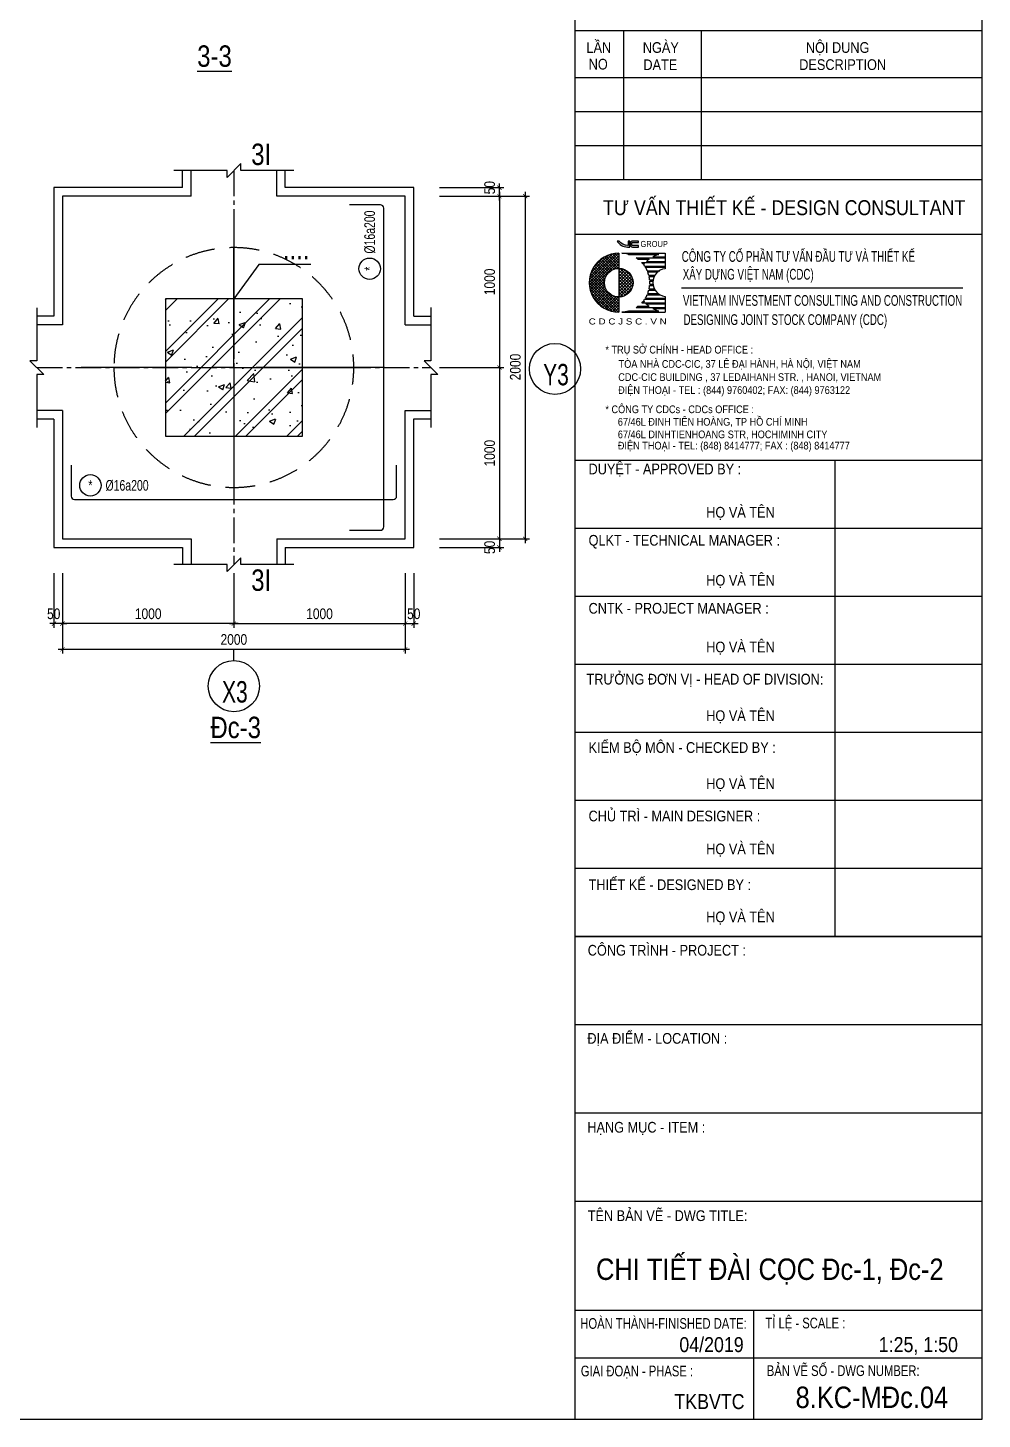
# Model space of a CAD drawing. Extents: x 71 to 2424299, y -14 to 1061502.
# Drawn here: x 1124350 to 1129920, y 486816 to 494938 of the extents above; entities that cross this region are included whole.
import ezdxf
from ezdxf.enums import TextEntityAlignment as Align

# ---------------------------------------------------------------- set-up
doc = ezdxf.new("R2010")
doc.units = 0
doc.header["$LTSCALE"] = 1000
doc.header["$MEASUREMENT"] = 0
doc.header["$PDMODE"] = 3
doc.linetypes.add('CENTER2', pattern=[1.125, 0.75, -0.125, 0.125, -0.125])
doc.linetypes.add('HIDDEN', pattern=[0.375, 0.25, -0.125])
doc.layers.get('0').update_dxf_attribs({"linetype": 'CONTINUOUS'})
doc.layers.get('Defpoints').update_dxf_attribs({"linetype": 'CONTINUOUS'})
for name, color, linetype in [('CDC -TEXT KHUNG', 7, 'CONTINUOUS'), ('CDC-KHUNGTEN', 7, 'CONTINUOUS'), ('CDC.01.AXIS', 160, 'CENTER2'), ('CDC.02.DIM', 1, 'CONTINUOUS'), ('CDC.03.BORDER', 3, 'CONTINUOUS'), ('CDC.04.HIDDEN', 8, 'HIDDEN'), ('CDC.05.STEEL', 4, 'CONTINUOUS'), ('CDC.06.TEXT', 2, 'CONTINUOUS'), ('CDC.09.COLUMN', 4, 'CONTINUOUS'), ('CDC.10.HATCH', 9, 'CONTINUOUS'), ('CDC.11.NOTE', 8, 'CONTINUOUS'), ('CDC.12.PILE', 7, 'CONTINUOUS'), ('CDC.14.STEELNUM', 9, 'CONTINUOUS'), ('KCS_CHI', 1, 'CONTINUOUS')]:
    doc.layers.add(name, color=color, linetype=linetype)
doc.styles.add('ARIAL', font='arial.ttf', dxfattribs={"width": 0.8})
doc.styles.add('KT CDC', font='arial.ttf', dxfattribs={"width": 0.85, "height": 200})
doc.dimstyles.new('25', dxfattribs={"dimscale": 25, "dimtxt": 2.5, "dimasz": 1, "dimexe": 1, "dimexo": 0, "dimgap": 1, "dimtad": 1, "dimdec": 0, "dimdsep": 46, "dimtxsty": 'ARIAL', "dimblk": 'ARCHTICK', "dimcen": 1, "dimdle": 1, "dimclrd": 256, "dimclre": 256, "dimclrt": 2, "dimadec": 0, "dimazin": 0, "dimtfac": 0.00072, "dimtdec": 0, "dimtix": 1, "dimtmove": 2, "dimatfit": 3, "dimldrblk": 'ARCHTICK', "dimfxl": 1, "dimtolj": 1, "dimarcsym": 0})

# ---------------------------------------------------------------- blocks, each defined once
blk = doc.blocks.new('_ArchTick')
at = {"color": 0, "linetype": 'ByBlock', "const_width": 0.15}
blk.add_lwpolyline([(-0.5, -0.5), (0.5, 0.5)], dxfattribs=at)
blk = doc.blocks.new('*D1666')
at = {"layer": 'CDC.02.DIM', "lineweight": -2, "transparency": 16777216}
for p, q in [((1124552.9, 491754.6), (1124552.9, 491434.8)), ((1125552.9, 491754.6), (1125552.9, 491434.8)), ((1125577.9, 491459.8), (1124527.9, 491459.8))]:
    blk.add_line(p, q, dxfattribs=at)
at = {"layer": 'Defpoints', "color": 0, "transparency": 16777216}
for p in [(1124552.9, 491754.6), (1125552.9, 491754.6), (1124552.9, 491459.8)]:
    blk.add_point(p, dxfattribs=at)
at = {"layer": 'CDC.02.DIM', "lineweight": -2, "transparency": 16777216, "xscale": 25, "yscale": 25, "zscale": 25, "rotation": 180}
blk.add_blockref('_ArchTick', (1124552.9, 491459.8), dxfattribs=at)
at = {"layer": 'CDC.02.DIM', "lineweight": -2, "transparency": 16777216, "xscale": 25, "yscale": 25, "zscale": 25}
blk.add_blockref('_ArchTick', (1125552.9, 491459.8), dxfattribs=at)
at = {"layer": 'CDC.02.DIM', "color": 2, "transparency": 16777216, "insert": (1125052.9, 491516.7), "char_height": 62.5, "attachment_point": 5, "style": 'ARIAL'}
blk.add_mtext('\\A1;1000', dxfattribs=at)
blk = doc.blocks.new('*D1667')
at = {"layer": 'CDC.02.DIM', "lineweight": -2, "transparency": 16777216}
for p, q in [((1125552.9, 491754.6), (1125552.9, 491434.8)), ((1126552.9, 491754.6), (1126552.9, 491434.8)), ((1125527.9, 491459.8), (1126577.9, 491459.8))]:
    blk.add_line(p, q, dxfattribs=at)
at = {"layer": 'Defpoints', "color": 0, "transparency": 16777216}
for p in [(1125552.9, 491754.6), (1126552.9, 491754.6), (1126552.9, 491459.8)]:
    blk.add_point(p, dxfattribs=at)
at = {"layer": 'CDC.02.DIM', "lineweight": -2, "transparency": 16777216, "xscale": 25, "yscale": 25, "zscale": 25, "rotation": 180}
blk.add_blockref('_ArchTick', (1125552.9, 491459.8), dxfattribs=at)
at = {"layer": 'CDC.02.DIM', "lineweight": -2, "transparency": 16777216, "xscale": 25, "yscale": 25, "zscale": 25}
blk.add_blockref('_ArchTick', (1126552.9, 491459.8), dxfattribs=at)
at = {"layer": 'CDC.02.DIM', "color": 2, "transparency": 16777216, "insert": (1126052.9, 491516.7), "char_height": 62.5, "attachment_point": 5, "style": 'ARIAL'}
blk.add_mtext('\\A1;1000', dxfattribs=at)
blk = doc.blocks.new('*D1668')
at = {"layer": 'CDC.02.DIM', "lineweight": -2, "transparency": 16777216}
for p, q in [((1124552.9, 491754.6), (1124552.9, 491284.8)), ((1126552.9, 491754.6), (1126552.9, 491284.8)), ((1124527.9, 491309.8), (1126577.9, 491309.8))]:
    blk.add_line(p, q, dxfattribs=at)
at = {"layer": 'Defpoints', "color": 0, "transparency": 16777216}
for p in [(1124552.9, 491754.6), (1126552.9, 491754.6), (1126552.9, 491309.8)]:
    blk.add_point(p, dxfattribs=at)
at = {"layer": 'CDC.02.DIM', "lineweight": -2, "transparency": 16777216, "xscale": 25, "yscale": 25, "zscale": 25, "rotation": 180}
blk.add_blockref('_ArchTick', (1124552.9, 491309.8), dxfattribs=at)
at = {"layer": 'CDC.02.DIM', "lineweight": -2, "transparency": 16777216, "xscale": 25, "yscale": 25, "zscale": 25}
blk.add_blockref('_ArchTick', (1126552.9, 491309.8), dxfattribs=at)
at = {"layer": 'CDC.02.DIM', "color": 2, "transparency": 16777216, "insert": (1125552.9, 491366.7), "char_height": 62.5, "attachment_point": 5, "style": 'ARIAL'}
blk.add_mtext('\\A1;2000', dxfattribs=at)
blk = doc.blocks.new('*D1669')
at = {"layer": 'CDC.02.DIM', "lineweight": -2, "transparency": 16777216}
for p, q in [((1124502.9, 491754.6), (1124502.9, 491434.8)), ((1124552.9, 491754.6), (1124552.9, 491434.8)), ((1124502.9, 491459.8), (1124477.9, 491459.8)), ((1124552.9, 491459.8), (1124502.9, 491459.8)), ((1124552.9, 491459.8), (1124577.9, 491459.8))]:
    blk.add_line(p, q, dxfattribs=at)
at = {"layer": 'Defpoints', "color": 0, "transparency": 16777216}
for p in [(1124502.9, 491754.6), (1124552.9, 491754.6), (1124502.9, 491459.8)]:
    blk.add_point(p, dxfattribs=at)
at = {"layer": 'CDC.02.DIM', "lineweight": -2, "transparency": 16777216, "xscale": 25, "yscale": 25, "zscale": 25}
blk.add_blockref('_ArchTick', (1124502.9, 491459.8), dxfattribs=at)
at = {"layer": 'CDC.02.DIM', "lineweight": -2, "transparency": 16777216, "xscale": 25, "yscale": 25, "zscale": 25, "rotation": 180}
blk.add_blockref('_ArchTick', (1124552.9, 491459.8), dxfattribs=at)
at = {"layer": 'CDC.02.DIM', "color": 2, "transparency": 16777216, "insert": (1124501.5, 491516.7), "char_height": 62.5, "attachment_point": 5, "style": 'ARIAL'}
blk.add_mtext('\\A1;50', dxfattribs=at)
blk = doc.blocks.new('*D1670')
at = {"layer": 'CDC.02.DIM', "lineweight": -2, "transparency": 16777216}
for p, q in [((1126552.9, 491754.6), (1126552.9, 491434.8)), ((1126602.9, 491754.6), (1126602.9, 491434.8)), ((1126527.9, 491459.8), (1126627.9, 491459.8))]:
    blk.add_line(p, q, dxfattribs=at)
at = {"layer": 'Defpoints', "color": 0, "transparency": 16777216}
for p in [(1126552.9, 491754.6), (1126602.9, 491754.6), (1126602.9, 491459.8)]:
    blk.add_point(p, dxfattribs=at)
at = {"layer": 'CDC.02.DIM', "lineweight": -2, "transparency": 16777216, "xscale": 25, "yscale": 25, "zscale": 25, "rotation": 180}
blk.add_blockref('_ArchTick', (1126552.9, 491459.8), dxfattribs=at)
at = {"layer": 'CDC.02.DIM', "lineweight": -2, "transparency": 16777216, "xscale": 25, "yscale": 25, "zscale": 25}
blk.add_blockref('_ArchTick', (1126602.9, 491459.8), dxfattribs=at)
at = {"layer": 'CDC.02.DIM', "color": 2, "transparency": 16777216, "insert": (1126602.9, 491516.7), "char_height": 62.5, "attachment_point": 5, "style": 'ARIAL'}
blk.add_mtext('\\A1;50', dxfattribs=at)
blk = doc.blocks.new('*D1671')
at = {"layer": 'CDC.02.DIM', "lineweight": -2, "transparency": 16777216}
for p, q in [((1127102.9, 493979.6), (1127102.9, 492929.6)), ((1126752.9, 493954.6), (1127127.9, 493954.6)), ((1126752.9, 492954.6), (1127127.9, 492954.6))]:
    blk.add_line(p, q, dxfattribs=at)
at = {"layer": 'Defpoints', "color": 0, "transparency": 16777216}
for p in [(1126752.9, 493954.6), (1126752.9, 492954.6), (1127102.9, 492954.6)]:
    blk.add_point(p, dxfattribs=at)
at = {"layer": 'CDC.02.DIM', "lineweight": -2, "transparency": 16777216, "xscale": 25, "yscale": 25, "zscale": 25}
for p, rotation in [((1127102.9, 493954.6), 90), ((1127102.9, 492954.6), 270)]:
    blk.add_blockref('_ArchTick', p, dxfattribs=dict(at, rotation=rotation))
at = {"layer": 'CDC.02.DIM', "color": 2, "transparency": 16777216, "insert": (1127046, 493454.6), "char_height": 62.5, "attachment_point": 5, "rotation": 90, "style": 'ARIAL'}
blk.add_mtext('\\A1;1000', dxfattribs=at)
blk = doc.blocks.new('*D1672')
at = {"layer": 'CDC.02.DIM', "lineweight": -2, "transparency": 16777216}
for p, q in [((1126752.9, 492954.6), (1127127.9, 492954.6)), ((1127102.9, 492979.6), (1127102.9, 491929.6)), ((1126752.9, 491954.6), (1127127.9, 491954.6))]:
    blk.add_line(p, q, dxfattribs=at)
at = {"layer": 'Defpoints', "color": 0, "transparency": 16777216}
for p in [(1126752.9, 492954.6), (1126752.9, 491954.6), (1127102.9, 491954.6)]:
    blk.add_point(p, dxfattribs=at)
at = {"layer": 'CDC.02.DIM', "lineweight": -2, "transparency": 16777216, "xscale": 25, "yscale": 25, "zscale": 25}
for p, rotation in [((1127102.9, 492954.6), 90), ((1127102.9, 491954.6), 270)]:
    blk.add_blockref('_ArchTick', p, dxfattribs=dict(at, rotation=rotation))
at = {"layer": 'CDC.02.DIM', "color": 2, "transparency": 16777216, "insert": (1127046, 492454.6), "char_height": 62.5, "attachment_point": 5, "rotation": 90, "style": 'ARIAL'}
blk.add_mtext('\\A1;1000', dxfattribs=at)
blk = doc.blocks.new('*D1673')
at = {"layer": 'CDC.02.DIM', "lineweight": -2, "transparency": 16777216}
for p, q in [((1127252.9, 493979.6), (1127252.9, 491929.6)), ((1126752.9, 493954.6), (1127277.9, 493954.6)), ((1126752.9, 491954.6), (1127277.9, 491954.6))]:
    blk.add_line(p, q, dxfattribs=at)
at = {"layer": 'Defpoints', "color": 0, "transparency": 16777216}
for p in [(1126752.9, 493954.6), (1126752.9, 491954.6), (1127252.9, 491954.6)]:
    blk.add_point(p, dxfattribs=at)
at = {"layer": 'CDC.02.DIM', "lineweight": -2, "transparency": 16777216, "xscale": 25, "yscale": 25, "zscale": 25}
for p, rotation in [((1127252.9, 493954.6), 90), ((1127252.9, 491954.6), 270)]:
    blk.add_blockref('_ArchTick', p, dxfattribs=dict(at, rotation=rotation))
at = {"layer": 'CDC.02.DIM', "color": 2, "transparency": 16777216, "insert": (1127196, 492957.6), "char_height": 62.5, "attachment_point": 5, "rotation": 90, "style": 'ARIAL'}
blk.add_mtext('\\A1;2000', dxfattribs=at)
blk = doc.blocks.new('*D1674')
at = {"layer": 'CDC.02.DIM', "lineweight": -2, "transparency": 16777216}
for p, q in [((1126752.9, 494004.6), (1127127.9, 494004.6)), ((1127102.9, 493929.6), (1127102.9, 494029.6)), ((1126752.9, 493954.6), (1127127.9, 493954.6))]:
    blk.add_line(p, q, dxfattribs=at)
at = {"layer": 'Defpoints', "color": 0, "transparency": 16777216}
for p in [(1126752.9, 494004.6), (1127102.9, 494004.6), (1126752.9, 493954.6)]:
    blk.add_point(p, dxfattribs=at)
at = {"layer": 'CDC.02.DIM', "lineweight": -2, "transparency": 16777216, "xscale": 25, "yscale": 25, "zscale": 25}
for p, rotation in [((1127102.9, 494004.6), 90), ((1127102.9, 493954.6), 270)]:
    blk.add_blockref('_ArchTick', p, dxfattribs=dict(at, rotation=rotation))
at = {"layer": 'CDC.02.DIM', "color": 2, "transparency": 16777216, "insert": (1127046, 494004.6), "char_height": 62.5, "attachment_point": 5, "rotation": 90, "style": 'ARIAL'}
blk.add_mtext('\\A1;50', dxfattribs=at)
blk = doc.blocks.new('*D1675')
at = {"layer": 'CDC.02.DIM', "lineweight": -2, "transparency": 16777216}
for p, q in [((1126752.9, 491954.6), (1127127.9, 491954.6)), ((1127102.9, 491979.6), (1127102.9, 491879.6)), ((1126752.9, 491904.6), (1127127.9, 491904.6))]:
    blk.add_line(p, q, dxfattribs=at)
at = {"layer": 'Defpoints', "color": 0, "transparency": 16777216}
for p in [(1126752.9, 491954.6), (1126752.9, 491904.6), (1127102.9, 491904.6)]:
    blk.add_point(p, dxfattribs=at)
at = {"layer": 'CDC.02.DIM', "lineweight": -2, "transparency": 16777216, "xscale": 25, "yscale": 25, "zscale": 25}
for p, rotation in [((1127102.9, 491954.6), 90), ((1127102.9, 491904.6), 270)]:
    blk.add_blockref('_ArchTick', p, dxfattribs=dict(at, rotation=rotation))
at = {"layer": 'CDC.02.DIM', "color": 2, "transparency": 16777216, "insert": (1127046, 491904.6), "char_height": 62.5, "attachment_point": 5, "rotation": 90, "style": 'ARIAL'}
blk.add_mtext('\\A1;50', dxfattribs=at)
blk = doc.blocks.new('D1400')
at = {"layer": 'CDC.01.AXIS'}
for p, q in [((0, -800), (0, 800)), ((879.5, 0), (-890.5, 0))]:
    blk.add_line(p, q, dxfattribs=at)
at = {"layer": 'CDC.04.HIDDEN', "ltscale": 0.7}
blk.add_circle((0, 0), 700, dxfattribs=at)
blk = doc.blocks.new('LOGOmoi')
at = {"layer": 'CDC -TEXT KHUNG'}
h = blk.add_hatch(dxfattribs=at)
h.set_pattern_fill('ANSI37', color=102, scale=2.293939, angle=360, style=0)
h.set_pattern_definition([(45, (-2844.4439, 636.61023), (-0.178426552, 0.178426553), []), (135, (-2844.4439, 636.61023), (-0.178426552, -0.178426553), [])])
edge = h.paths.add_edge_path()
edge.add_arc((0.02, 0), 1.87, 90, 270)
edge.add_line((0.02, -1.88), (0.02, -3.84))
edge.add_line((0.02, -3.84), (-0.17, -3.84))
edge.add_line((-0.17, -3.84), (-0.36, -3.83))
edge.add_line((-0.36, -3.83), (-0.55, -3.8))
edge.add_line((-0.55, -3.8), (-0.73, -3.77))
edge.add_line((-0.73, -3.77), (-0.92, -3.73))
edge.add_line((-0.92, -3.73), (-1.1, -3.68))
edge.add_line((-1.1, -3.68), (-1.28, -3.62))
edge.add_line((-1.28, -3.62), (-1.45, -3.55))
edge.add_line((-1.45, -3.55), (-1.63, -3.48))
edge.add_line((-1.63, -3.48), (-1.79, -3.39))
edge.add_line((-1.79, -3.39), (-1.96, -3.3))
edge.add_line((-1.96, -3.3), (-2.12, -3.2))
edge.add_line((-2.12, -3.2), (-2.27, -3.09))
edge.add_line((-2.27, -3.09), (-2.42, -2.97))
edge.add_line((-2.42, -2.97), (-2.56, -2.85))
edge.add_line((-2.56, -2.85), (-2.7, -2.72))
edge.add_line((-2.7, -2.72), (-2.83, -2.58))
edge.add_line((-2.83, -2.58), (-2.95, -2.44))
edge.add_line((-2.95, -2.44), (-3.07, -2.29))
edge.add_line((-3.07, -2.29), (-3.18, -2.14))
edge.add_line((-3.18, -2.14), (-3.28, -1.98))
edge.add_line((-3.28, -1.98), (-3.37, -1.81))
edge.add_line((-3.37, -1.81), (-3.46, -1.64))
edge.add_line((-3.46, -1.64), (-3.53, -1.47))
edge.add_line((-3.53, -1.47), (-3.6, -1.3))
edge.add_line((-3.6, -1.3), (-3.66, -1.12))
edge.add_line((-3.66, -1.12), (-3.71, -0.93))
edge.add_line((-3.71, -0.93), (-3.75, -0.75))
edge.add_line((-3.75, -0.75), (-3.79, -0.56))
edge.add_line((-3.79, -0.56), (-3.81, -0.38))
edge.add_line((-3.81, -0.38), (-3.82, -0.19))
edge.add_line((-3.82, -0.19), (-3.83, 0))
edge.add_line((-3.83, 0), (-3.82, 0.19))
edge.add_line((-3.82, 0.19), (-3.81, 0.38))
edge.add_line((-3.81, 0.38), (-3.79, 0.56))
edge.add_line((-3.79, 0.56), (-3.75, 0.75))
edge.add_line((-3.75, 0.75), (-3.71, 0.93))
edge.add_line((-3.71, 0.93), (-3.66, 1.12))
edge.add_line((-3.66, 1.12), (-3.6, 1.3))
edge.add_line((-3.6, 1.3), (-3.53, 1.47))
edge.add_line((-3.53, 1.47), (-3.46, 1.64))
edge.add_line((-3.46, 1.64), (-3.37, 1.81))
edge.add_line((-3.37, 1.81), (-3.28, 1.98))
edge.add_line((-3.28, 1.98), (-3.18, 2.14))
edge.add_line((-3.18, 2.14), (-3.07, 2.29))
edge.add_line((-3.07, 2.29), (-2.95, 2.44))
edge.add_line((-2.95, 2.44), (-2.83, 2.58))
edge.add_line((-2.83, 2.58), (-2.7, 2.72))
edge.add_line((-2.7, 2.72), (-2.56, 2.85))
edge.add_line((-2.56, 2.85), (-2.42, 2.97))
edge.add_line((-2.42, 2.97), (-2.27, 3.09))
edge.add_line((-2.27, 3.09), (-2.12, 3.2))
edge.add_line((-2.12, 3.2), (-1.96, 3.3))
edge.add_line((-1.96, 3.3), (-1.79, 3.39))
edge.add_line((-1.79, 3.39), (-1.63, 3.48))
edge.add_line((-1.63, 3.48), (-1.45, 3.55))
edge.add_line((-1.45, 3.55), (-1.28, 3.62))
edge.add_line((-1.28, 3.62), (-1.1, 3.68))
edge.add_line((-1.1, 3.68), (-0.92, 3.73))
edge.add_line((-0.92, 3.73), (-0.73, 3.77))
edge.add_line((-0.73, 3.77), (-0.55, 3.8))
edge.add_line((-0.55, 3.8), (-0.36, 3.83))
edge.add_line((-0.36, 3.83), (-0.17, 3.84))
edge.add_line((-0.17, 3.84), (0.02, 3.84))
edge.add_line((0.02, 3.84), (0.02, 1.87))
h = blk.add_hatch(color=1, dxfattribs=at)
h.paths.add_polyline_path([(1.46, 5.45), (1.26, 5.45), (1.26, 4.88), (1.21, 4.88, -0.237912), (0.06, 5.45), (-0.2, 5.45, 0.272847), (1.14, 4.66), (1.46, 4.66)])
h.paths.add_polyline_path([(2.59, 5.45), (1.8, 5.45, 0.414214), (1.54, 5.2), (1.54, 4.92, 0.414214), (1.8, 4.66), (2.59, 4.66), (2.59, 4.87), (1.8, 4.87, -0.414214), (1.74, 4.92), (1.74, 5.2, -0.414214), (1.8, 5.25), (2.59, 5.25)])
h = blk.add_hatch(dxfattribs=at)
h.set_pattern_fill('ANSI37', color=1, scale=2.293939, angle=360, style=0)
h.set_pattern_definition([(45, (-486.53502, -144.21504), (-0.20275745, 0.20275745), []), (135, (-486.53502, -144.21504), (-0.20275745, -0.20275745), [])])
h.paths.add_polyline_path([(0.02, 1.87), (0.02, -1.81), (0.02, -1.88, 0.414214), (1.89, 0, 0.414214)])
at = {"layer": 'CDC -TEXT KHUNG', "color": 102}
for p, q in [((0.02, 3.84), (0.02, -1.81)), ((0.42, 3.85), (6.1, 3.85)), ((1.28, 3.7), (5.24, 3.7)), ((6.1, 3.85), (6.1, 1.81)), ((2.3, 3.24), (6.1, 3.24)), ((2.51, 3.09), (4.01, 3.09)), ((3.03, 2.63), (6.1, 2.63)), ((3.16, 2.49), (3.36, 2.49)), ((3.4, 2.17), (6.1, 2.17)), ((3.49, 2.03), (6.1, 2.03)), ((3.64, 2.78), (6.1, 2.78)), ((4.47, 3.39), (6.1, 3.39)), ((3.74, 1.57), (5.37, 1.57)), ((3.8, 1.42), (5.15, 1.42)), ((3.95, 0.96), (4.75, 0.96)), ((3.98, 0.81), (4.66, 0.81)), ((4.05, 0.35), (4.51, 0.35)), ((4.06, 0.2), (4.49, 0.2)), ((0.02, -1.81), (0.02, -3.84)), ((3.74, -1.57), (5.37, -1.57)), ((3.8, -1.42), (5.15, -1.42)), ((3.95, -0.96), (4.75, -0.96)), ((3.98, -0.81), (4.66, -0.81)), ((4.05, -0.35), (4.51, -0.35)), ((4.06, -0.2), (4.49, -0.2)), ((6.1, -1.79), (6.1, -3.84)), ((2.3, -3.24), (6.1, -3.24)), ((2.51, -3.09), (4.01, -3.09)), ((3.03, -2.63), (6.1, -2.63)), ((3.16, -2.49), (3.36, -2.49)), ((3.4, -2.17), (6.1, -2.17)), ((3.49, -2.03), (6.1, -2.03)), ((3.64, -2.78), (6.1, -2.78)), ((4.47, -3.39), (6.1, -3.39)), ((0.01, -3.84), (0.02, -3.84)), ((0.42, -3.84), (6.1, -3.84)), ((1.28, -3.7), (5.24, -3.7))]:
    blk.add_line(p, q, dxfattribs=at)
at = {"layer": 'CDC -TEXT KHUNG', "color": 1}
for points in [[(1.46, 5.45), (1.26, 5.45), (1.26, 4.88), (1.21, 4.88, -0.237912), (0.06, 5.45), (-0.2, 5.45, 0.272847), (1.14, 4.66), (1.46, 4.66)], [(2.59, 5.45), (1.8, 5.45, 0.414214), (1.54, 5.2), (1.54, 4.92, 0.414214), (1.8, 4.66), (2.59, 4.66), (2.59, 4.87), (1.8, 4.87, -0.414214), (1.74, 4.92), (1.74, 5.2, -0.414214), (1.8, 5.25), (2.59, 5.25)]]:
    blk.add_lwpolyline(points, format="xyb", close=True, dxfattribs=at)
at = {"layer": 'CDC -TEXT KHUNG', "color": 102}
blk.add_circle((0.02, 0), 1.87, dxfattribs=at)
blk.add_arc((0, 0), 3.85, 89.7449, 270.2551, dxfattribs=at)
at = {"layer": 'CDC -TEXT KHUNG', "color": 112}
blk.add_ellipse((0.22, 0), major_axis=(-2.72, 2.72), ratio=1, start_param=-1.064136, end_param=-0.838054, dxfattribs=at)
at = {"layer": 'CDC -TEXT KHUNG', "color": 102}
for centre, major_axis, start_param, end_param in [((6.3, 0), (2.72, 2.72), 1.064136, 1.278853), ((0.22, 0), (-2.72, 2.72), -1.423028, -1.355019), ((0.22, 0), (2.72, 2.72), 6.199614, 6.251308), ((6.3, 0), (-2.72, 2.72), 0.083571, 0.124553), ((0.22, 0), (-2.72, 2.72), 4.527318, 4.587836), ((0.22, 0), (-2.72, 2.72), 4.346177, 4.481253), ((6.3, 0), (-2.72, 2.72), -0.147768, -0.022458), ((0.22, 0), (-2.72, 2.72), 4.178765, 4.304301), ((0.22, 0), (2.72, 2.72), 5.589142, 5.7099), ((0.22, 0), (2.72, 2.72), 5.445131, 5.550443), ((6.27, 0.01), (1.28, 1.28), 0.884906, 3.827483), ((0.22, 0), (2.72, 2.72), 4.943525, 5.078601), ((0.22, 0), (-2.72, 2.72), 3.549681, 3.675216), ((0.22, 0), (-2.72, 2.72), 3.714878, 3.835636), ((0.22, 0), (-2.72, 2.72), 2.925816, 2.993825), ((0.22, 0), (-2.72, 2.72), 3.17347, 3.225164), ((0.22, 0), (2.72, 2.72), 4.836942, 4.89746), ((6.3, 0), (-2.72, 2.72), 1.446243, 1.487225), ((6.3, 0), (-2.72, 2.72), 1.538919, 1.718564), ((6.3, 0), (2.72, 2.72), 3.433536, 3.648253), ((0.22, 0.01), (2.72, 2.72), 3.979647, 4.205729)]:
    blk.add_ellipse(centre, major_axis=major_axis, ratio=1, start_param=start_param, end_param=end_param, dxfattribs=at)
at = {"layer": 'CDC -TEXT KHUNG', "color": 1, "style": 'KT CDC', "width": 0.85}
blk.add_text('GROUP', height=0.792, dxfattribs=at).set_placement((2.85, 4.67))
at = {"layer": 'CDC -TEXT KHUNG', "color": 102, "style": 'KT CDC', "width": 1.15}
blk.add_text('C D C J S C . V N', height=0.8, dxfattribs=at).set_placement((-3.92, -5.47))
blk = doc.blocks.new('34')
at = {"color": 4, "elevation": 0}
blk.add_lwpolyline([(1087304.3, 521742.8), (1107165, 521742.8), (1107165, 536023), (1087304.3, 536023)], close=True, dxfattribs=at)
at = {"layer": 'CDC -TEXT KHUNG', "color": 6}
blk.add_line((1105410.4, 528346.5), (1107052, 528346.5), dxfattribs=at)
at = {"layer": 'CDC-KHUNGTEN', "color": 4}
blk.add_line((1104790, 521742.8), (1104790, 536023), dxfattribs=at)
at = {"layer": 'CDC-KHUNGTEN', "color": 7}
for p, q in [((1107165, 521742.8), (1107165, 536023)), ((1107165, 529846.7), (1104790, 529846.7)), ((1105071.2, 529846.7), (1105071.2, 528977.9)), ((1105525.5, 529846.7), (1105525.5, 528977.9)), ((1107165, 529573.3), (1104790, 529573.3)), ((1107165, 529374.8), (1104790, 529374.8)), ((1107165, 529176.3), (1104790, 529176.3)), ((1107165, 528977.9), (1104790, 528977.9)), ((1107165, 528659.2), (1104790, 528659.2)), ((1107165, 527339.2), (1104790, 527339.2)), ((1106304.5, 527339.2), (1106304.5, 524560.7)), ((1107165, 526942.3), (1104790, 526942.3)), ((1107165, 526545.3), (1104790, 526545.3)), ((1107165, 526545.3), (1104790, 526545.3)), ((1107165, 526148.4), (1104790, 526148.4)), ((1107165, 525751.5), (1104790, 525751.5)), ((1107165, 525354.5), (1104790, 525354.5)), ((1107165, 524957.6), (1104790, 524957.6)), ((1104790, 524560.7), (1107165, 524560.7)), ((1107165, 524560.7), (1104790, 524560.7)), ((1107165, 524044.5), (1104790, 524044.5)), ((1107165, 523528.7), (1104790, 523528.7)), ((1107165, 523012.6), (1104790, 523012.6)), ((1107165, 522377.5), (1104790, 522377.5)), ((1105832.7, 521742.8), (1105832.7, 522377.5)), ((1107165, 522099.9), (1104790, 522099.9))]:
    blk.add_line(p, q, dxfattribs=at)
at = {"layer": 'CDC-KHUNGTEN'}
blk.add_line((1104790, 521742.8), (1107165, 521742.8), dxfattribs=at)
at = {"xscale": 44.63473104313016, "yscale": 44.63473104313016, "zscale": 44.63473104313016}
blk.add_blockref('LOGOmoi', (1105043.4, 528377.1), dxfattribs=at)
at = {"layer": 'CDC -TEXT KHUNG', "style": 'KT CDC'}
for s, height, width, p in [('LẦN', 62.5, 0.85, (1104855.4, 529718.5)), ('NGÀY', 62.5, 0.85, (1105184.2, 529718.5)), ('NỘI DUNG', 62.5, 0.85, (1106136, 529718.5)), ('NO', 62.5, 0.85, (1104868.5, 529621.3)), ('DATE', 62.5, 0.85, (1105187.6, 529618.1)), ('DESCRIPTION', 62.5, 0.85, (1106097.3, 529618.7)), ('* TRỤ SỞ CHÍNH - HEAD OFFICE :', 45, 0.85, (1104965.9, 527963.4)), ('TÒA NHÀ CDC-CIC, 37 LÊ ĐẠI HÀNH, HÀ NỘI, VIỆT NAM', 45, 0.85, (1105043.1, 527880.1)), ('CDC-CIC BUILDING , 37 LEDAIHANH STR. , HANOI, VIETNAM', 45, 0.85, (1105041.1, 527803.4)), ('ĐIỆN THOẠI - TEL : (844) 9760402; FAX: (844) 9763122', 45, 0.85, (1105040.2, 527727.5)), ('* CÔNG TY CDCs - CDCs OFFICE :', 45, 0.85, (1104965.9, 527615.4)), ('67/46L ĐINH TIÊN HOÀNG, TP HỒ CHÍ MINH', 45, 0.85, (1105038.5, 527542.2)), ('ĐIỆN THOẠI - TEL: (848) 8414777; FAX : (848) 8414777', 45, 0.85, (1105038.5, 527403.4)), ('67/46L DINHTIENHOANG STR, HOCHIMINH CITY', 45, 0.85, (1105038.5, 527468.9)), ('DUYỆT - APPROVED BY :', 62.5, 0.85, (1104867.8, 527258.2)), ('HỌ VÀ TÊN', 62.5, 0.85, (1105554.5, 527005.5)), ('QLKT - TECHNICAL MANAGER :', 62.5, 0.85, (1104867.8, 526841.9)), ('HỌ VÀ TÊN', 62.5, 0.85, (1105554.5, 526608.6)), ('CNTK - PROJECT MANAGER :', 62.5, 0.85, (1104867.8, 526445)), ('HỌ VÀ TÊN', 62.5, 0.85, (1105554.5, 526219.1)), ('TRƯỞNG ĐƠN VỊ - HEAD OF DIVISION:', 62.5, 0.85, (1104855.9, 526031.3)), ('HỌ VÀ TÊN', 62.5, 0.85, (1105554.5, 525818.2)), ('KIỂM BỘ MÔN - CHECKED BY :', 62.5, 0.85, (1104867.8, 525632.3)), ('HỌ VÀ TÊN', 62.5, 0.85, (1105554.5, 525421.3)), ('CHỦ TRÌ - MAIN DESIGNER :', 62.5, 0.85, (1104867.8, 525232.5)), ('HỌ VÀ TÊN', 62.5, 0.85, (1105554.6, 525040.3)), ('THIẾT KẾ - DESIGNED BY :', 62.5, 0.85, (1104867.8, 524831.4)), ('HỌ VÀ TÊN', 62.5, 0.85, (1105554.6, 524643.4)), ('CÔNG TRÌNH - PROJECT :  ', 62.5, 0.85, (1104863, 524448.8)), ('ĐỊA ĐIỂM - LOCATION :', 62.5, 0.85, (1104860.7, 523934.4)), ('HẠNG MỤC - ITEM :', 62.5, 0.85, (1104860.5, 523415.6)), ('TÊN BẢN VẼ - DWG TITLE:', 62.5, 0.85, (1104862.8, 522899.5)), ('HOÀN THÀNH-FINISHED DATE:', 62.5, 0.75, (1104819.6, 522270.3)), ('TỈ LỆ - SCALE :', 62.5, 0.75, (1105900.3, 522272.8)), ('GIAI ĐOẠN - PHASE :', 62.5, 0.75, (1104822.7, 521992.7)), ('BẢN VẼ SỐ - DWG NUMBER:', 62.5, 0.75, (1105908.2, 521994.6))]:
    blk.add_text(s, height=height, dxfattribs=dict(at, width=width)).set_placement(p)
at = {"layer": 'CDC -TEXT KHUNG', "color": 6, "style": 'KT CDC', "width": 0.85}
blk.add_text('TƯ VẤN THIẾT KẾ - DESIGN CONSULTANT', height=87.5, dxfattribs=at).set_placement((1106009, 528771.2), align=Align.CENTER)
at = {"layer": 'CDC -TEXT KHUNG', "color": 6, "style": 'KT CDC'}
for s, height, width, p in [('CÔNG TY CỔ PHẦN TƯ VẤN ÐẦU TƯ VÀ THIẾT KẾ', 62.5, 0.65, (1105411.6, 528498.8)), ('XÂY DỰNG VIỆT NAM (CDC)', 62.5, 0.65, (1105417.5, 528395.1)), ('VIETNAM INVESTMENT CONSULTING AND CONSTRUCTION ', 62.5, 0.65, (1105418.5, 528242)), ('DESIGNING JOINT STOCK COMPANY (CDC)', 62.5, 0.65, (1105421.8, 528130.1)), ('04/2019', 87.5, 0.85, (1105397.6, 522134.3)), ('1:25, 1:50', 87.5, 0.85, (1106561.6, 522134.3)), ('TKBVTC', 87.5, 0.85, (1105368.5, 521801.8))]:
    blk.add_text(s, height=height, dxfattribs=dict(at, width=width)).set_placement(p)

msp = doc.modelspace()

# ---------------------------------------------------------------- hatches: boundary and pattern name
at = {"layer": 'CDC.10.HATCH'}
h = msp.add_hatch(dxfattribs=at)
h.set_pattern_fill('CHAU-01', color=256, scale=50, style=0, pattern_type=2)
h.set_pattern_definition([(50, (-16545.72, 711.4), (358.63009, -31.37607), [37.5, -412.5]), (355, (-16545.7, 711.4), (-69.37567, 376.09607), [30, -330]), (100.4514, (-16515.83, 708.8), (289.25469, 344.71977), [31.8701, -350.57106]), (46.1842, (-16545.7, 811.4), (533.62052, -82.7595), [56.25, -618.75]), (96.6356, (-16501.25, 804.5), (467.33135, 487.05894), [47.80514, -525.8565]), (351.1842, (-16545.7, 811.4), (467.33097, 487.0593), [45, -495]), (21, (-16495.72, 786.4), (298.453526, -201.309445), [37.5, -412.5]), (326, (-16495.7, 786.4), (121.65767, 362.57502), [30, -330]), (71.4514, (-16470.85, 769.63), (420.11131, 161.26525), [31.8701, -350.57106]), (37.5, (-16545.72, 711.41), (6.079928, 166.446927), [0, -326, 0, -335, 0, -331.25]), (7.5, (-16545.72, 711.4), (131.534769, 197.205856), [0, -191, 0, -318.5, 0, -126.25]), (327.5, (-16657.22, 711.41), (266.911218, -11.277436), [0, -125, 0, -390, 0, -517.5]), (317.5, (-16707.22, 711.4), (291.593085, 50.05249), [0, -162.5, 0, -259, 0, -367.5]), (45, (-16545.72, 711.4), (-150.26019, 150.26019), []), (45, (-16545.72, 772.66), (-150.26019, 150.26019), [])])
h.paths.add_polyline_path([(1125553.43, 493354.64), (1125153.43, 493354.64), (1125153.43, 492664.64), (1125553.43, 492664.64)])
h.paths.add_polyline_path([(1125953.43, 493354.64), (1125553.43, 493354.64), (1125553.43, 492664.64), (1125953.43, 492664.64)])
h.paths.add_polyline_path([(1125953.43, 492664.64), (1125553.43, 492664.64), (1125553.43, 492554.64), (1125953.43, 492554.64)])
h.paths.add_polyline_path([(1125553.43, 492664.64), (1125153.43, 492664.64), (1125153.43, 492554.64), (1125553.43, 492554.64)])

# ---------------------------------------------------------------- linework, layer by layer
at = {"layer": 'CDC.01.AXIS', "ltscale": 0.2}
for p, q in [((1125552.91, 494104.64), (1125552.91, 491804.64)), ((1124402.91, 492954.64), (1126702.91, 492954.64))]:
    msp.add_line(p, q, dxfattribs=at)
at = {"layer": 'CDC.03.BORDER'}
for p, q in [((1125302.91, 493954.64), (1125302.91, 494104.64)), ((1125802.91, 493954.64), (1125802.91, 494104.64)), ((1124552.91, 493203.61), (1124402.91, 493203.61)), ((1126552.91, 493204.64), (1126702.91, 493204.64)), ((1124552.91, 492703.61), (1124402.91, 492703.61)), ((1126552.91, 492704.64), (1126702.91, 492704.64)), ((1125302.91, 491954.64), (1125302.91, 491804.64)), ((1125802.91, 491954.64), (1125802.91, 491804.64))]:
    msp.add_line(p, q, dxfattribs=at)
for points in [[(1125302.91, 493954.64), (1124552.91, 493954.64), (1124552.91, 493203.61)], [(1126552.91, 493204.64), (1126552.91, 493954.64), (1125802.91, 493954.64)], [(1124552.91, 492703.61), (1124552.91, 491954.64), (1125302.91, 491954.64)], [(1125802.91, 491954.64), (1126552.91, 491954.64), (1126552.91, 492704.64)]]:
    msp.add_lwpolyline(points, dxfattribs=at)
at = {"layer": 'CDC.05.STEEL'}
for points in [[(1126227.91, 492004.64), (1126407.91, 492004.64, 0.4142136), (1126427.91, 492024.64), (1126427.91, 493884.64, 0.4142136), (1126407.91, 493904.64), (1126227.91, 493904.64)], [(1124602.91, 492384.38), (1124602.91, 492204.38, 0.4142136), (1124622.91, 492184.38), (1126482.91, 492184.38, 0.4142136), (1126502.91, 492204.38), (1126502.91, 492384.38)]]:
    msp.add_lwpolyline(points, format="xyb", dxfattribs=at)
at = {"layer": 'CDC.09.COLUMN'}
msp.add_lwpolyline([(1125153.43, 492554.64), (1125953.43, 492554.64), (1125953.43, 493354.64), (1125153.43, 493354.64)], close=True, dxfattribs=at)
at = {"layer": 'CDC.11.NOTE'}
for p, q in [((1125252.91, 494004.64), (1125252.91, 494104.64)), ((1125852.91, 494004.64), (1125852.91, 494104.64)), ((1124502.91, 493253.61), (1124402.91, 493253.61)), ((1126602.91, 493254.64), (1126702.91, 493254.64)), ((1124502.91, 492653.61), (1124402.91, 492653.61)), ((1126602.91, 492654.64), (1126702.91, 492654.64)), ((1125252.91, 491904.64), (1125252.91, 491804.64)), ((1125852.91, 491904.64), (1125852.91, 491804.64)), ((1125552.91, 491243.89), (1125552.91, 491309.81))]:
    msp.add_line(p, q, dxfattribs=at)
for points in [[(1125902.91, 494104.64), (1125592.91, 494104.64), (1125592.91, 494144.64), (1125512.91, 494064.64), (1125512.91, 494104.64), (1125202.91, 494104.64)], [(1125252.91, 494004.64), (1124502.91, 494004.64), (1124502.91, 493253.61)], [(1126602.91, 493254.64), (1126602.91, 494004.64), (1125852.91, 494004.64)], [(1124402.91, 493303.61), (1124402.91, 492993.61), (1124362.91, 492993.61), (1124442.91, 492913.61), (1124402.91, 492913.61), (1124402.91, 492603.61)], [(1126702.91, 493304.64), (1126702.91, 492994.64), (1126662.91, 492994.64), (1126742.91, 492914.64), (1126702.91, 492914.64), (1126702.91, 492604.64)], [(1124502.91, 492653.61), (1124502.91, 491904.64), (1125252.91, 491904.64)], [(1125852.91, 491904.64), (1126602.91, 491904.64), (1126602.91, 492654.64)], [(1125902.91, 491804.64), (1125592.91, 491804.64), (1125592.91, 491844.64), (1125512.91, 491764.64), (1125512.91, 491804.64), (1125202.91, 491804.64)]]:
    msp.add_lwpolyline(points, dxfattribs=at)
for centre in [(1127427.05, 492946.64), (1125552.91, 491094.75)]:
    msp.add_circle(centre, 149.14, dxfattribs=at)
at = {"layer": 'CDC.12.PILE', "ltscale": 0.6}
for q in [(1125552.92, 493654.64), (1126252.92, 492954.64)]:
    msp.add_line((1125552.92, 492954.64), q, dxfattribs=at)
at = {"layer": 'CDC.14.STEELNUM'}
for centre in [(1126345.41, 493531.34), (1124715.59, 492266.88)]:
    msp.add_circle(centre, 62.5, dxfattribs=at)
at = {"layer": 'KCS_CHI'}
msp.add_lwpolyline([(1126001.42, 493555.7), (1125697.85, 493555.7), (1125553.43, 493354.64)], dxfattribs=at)

# ---------------------------------------------------------------- block references
at = {"layer": 'CDC.03.BORDER'}
msp.add_blockref('34', (22755.36, -34927.16), dxfattribs=at)
at = {"layer": 'CDC.12.PILE', "xscale": -1, "rotation": 180}
msp.add_blockref('D1400', (1125552.92, 492954.64), dxfattribs=at)

# ---------------------------------------------------------------- texts
at = {"layer": 'CDC -TEXT KHUNG', "color": 6, "style": 'KT CDC', "width": 0.85}
for s, p in [('CHI TIẾT ĐÀI CỌC Đc-1, Đc-2', (1127666.78, 487628.5)), ('8.KC-MĐc.04', (1128831.39, 486880.78))]:
    msp.add_text(s, height=125, dxfattribs=at).set_placement(p)
at = {"layer": 'CDC.06.TEXT', "style": 'ARIAL'}
for s, height, width, p in [('%%U3-3', 125, 0.8, (1125439.8, 494772.53)), ('3I', 125, 0.8, (1125712.54, 494199.11)), ('....', 125, 0.8, (1125916.83, 493648.59)), ('%%C16a200', 62.5, 0.7, (1124929.61, 492266.88)), ('3I', 125, 0.8, (1125712.54, 491713.46)), ('%%UĐc-3', 125, 0.8, (1125563.53, 490853.68))]:
    msp.add_text(s, height=height, dxfattribs=dict(at, width=width)).set_placement(p, align=Align.MIDDLE_CENTER)
at = {"layer": 'CDC.06.TEXT', "style": 'ARIAL', "width": 0.7}
msp.add_text('%%C16a200', height=62.5, rotation=90, dxfattribs=at).set_placement((1126345.41, 493745.36), align=Align.MIDDLE_CENTER)
at = {"layer": 'CDC.06.TEXT', "char_height": 125, "width": 116.16, "attachment_point": 8, "line_spacing_factor": 0.938532}
for s, insert in [('{\\fArial|b0|i0|c0|p34;\\W0.7;Y3}', (1127432.97, 492848.97)), ('{\\fArial|b0|i0|c0|p34;\\W0.7;X3}', (1125558.83, 490997.08))]:
    msp.add_mtext(s, dxfattribs=dict(at, insert=insert))
at = {"layer": 'CDC.14.STEELNUM', "style": 'ARIAL', "width": 0.7}
msp.add_text('*', height=62.5, rotation=90, dxfattribs=at).set_placement((1126345.41, 493531.34), align=Align.MIDDLE_CENTER)
msp.add_text('*', height=62.5, dxfattribs=at).set_placement((1124715.59, 492266.88), align=Align.MIDDLE_CENTER)

# ---------------------------------------------------------------- dimensions: what is measured, and where the dimension line sits
at = {"layer": 'CDC.02.DIM'}
for base, p1, p2, picture, middle in [((1127102.91, 494004.64), (1126752.91, 493954.64), (1126752.91, 494004.64), '*D1674', (1127046, 494004.64)), ((1127252.91, 491954.64), (1126752.91, 493954.64), (1126752.91, 491954.64), '*D1673', (1127196, 492957.64)), ((1127102.91, 491904.64), (1126752.91, 491954.64), (1126752.91, 491904.64), '*D1675', (1127046, 491904.64))]:
    dim = msp.add_linear_dim(base=base, p1=p1, p2=p2, angle=90, dimstyle='25', dxfattribs=at)
    dim.commit()
    dim.dimension.update_dxf_attribs({"geometry": picture, "text_midpoint": middle, "dimtype": 160})
for base, p1, p2, picture, middle in [((1127102.91, 492954.64), (1126752.91, 493954.64), (1126752.91, 492954.64), '*D1671', (1127046, 493454.64)), ((1127102.91, 491954.64), (1126752.91, 492954.64), (1126752.91, 491954.64), '*D1672', (1127046, 492454.64))]:
    dim = msp.add_linear_dim(base=base, p1=p1, p2=p2, angle=90, dimstyle='25', dxfattribs=at)
    dim.commit()
    dim.dimension.update_dxf_attribs({"geometry": picture, "text_midpoint": middle})
for base, p1, p2, picture, middle in [((1124502.91, 491459.81), (1124552.91, 491754.64), (1124502.91, 491754.64), '*D1669', (1124501.47, 491516.72)), ((1126602.91, 491459.81), (1126552.91, 491754.64), (1126602.91, 491754.64), '*D1670', (1126602.91, 491516.72))]:
    dim = msp.add_linear_dim(base=base, p1=p1, p2=p2, dimstyle='25', dxfattribs=at)
    dim.commit()
    dim.dimension.update_dxf_attribs({"geometry": picture, "text_midpoint": middle, "dimtype": 160})
for base, p1, p2, picture, middle in [((1124552.91, 491459.81), (1125552.91, 491754.64), (1124552.91, 491754.64), '*D1666', (1125052.91, 491516.72)), ((1126552.91, 491309.81), (1124552.91, 491754.64), (1126552.91, 491754.64), '*D1668', (1125552.91, 491366.72)), ((1126552.91, 491459.81), (1125552.91, 491754.64), (1126552.91, 491754.64), '*D1667', (1126052.91, 491516.72))]:
    dim = msp.add_linear_dim(base=base, p1=p1, p2=p2, dimstyle='25', dxfattribs=at)
    dim.commit()
    dim.dimension.update_dxf_attribs({"geometry": picture, "text_midpoint": middle})

doc.saveas('drawing.dxf')
